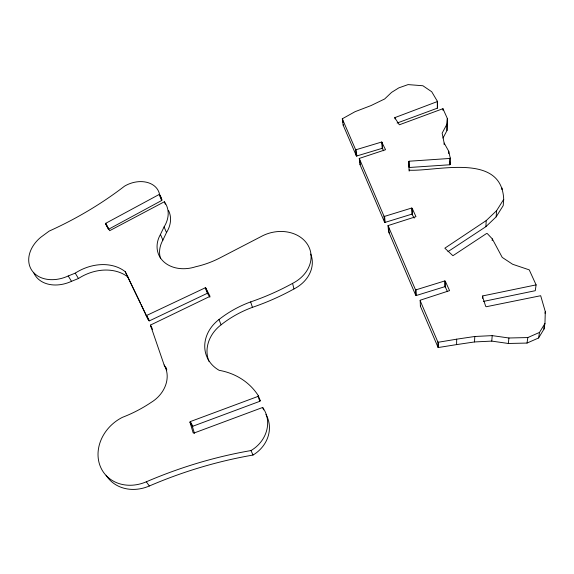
<?xml version="1.0" encoding="UTF-8"?>
<svg xmlns="http://www.w3.org/2000/svg" width="574" height="574" viewBox="0 0 574 574"><rect width="100%" height="100%" fill="white"/><g stroke="black" fill="none" stroke-linecap="round" stroke-linejoin="round"><path stroke-width="0.86" d="M448.724 153.631L448.732 151.249L444.147 143.055L442.138 133.154L446.981 124.099L447.333 118.459L442.949 108.687L399.361 124.795L394.704 117.684L437.496 101.512L431.72 91.747L422.887 85.748L408.064 84.6L398.815 87.872L391.576 92.385L384.666 98.965L371.026 105.573L355.076 111.679L342.291 118.796L343.144 125.11L356.461 156.071L382.219 148.322L383.719 150.761M449.794 158.453L409.119 161.222C408.092 161.387 408.494 168.569 409.449 167.479L449.779 164.774L449.794 158.453L450.238 158.022L448.732 151.249M449.779 164.774L450.217 164.343L450.238 158.022M342.291 118.796L355.693 149.843L381.667 142.029L385.549 149.714L359.259 158.431L383.97 216.147L384.587 216.369L411.644 208.053L412.175 208.29L415.963 216.656L388.017 225.596L415.404 289.554L416.064 289.813L444.742 280.951L445.309 281.224L449.578 290.638L420.175 300.216L420.39 306.215L438.149 347.55L456.603 344.601L456.689 339.177L474.784 336.486L492.205 335.625L508.93 337.993L527.815 337.562L539.495 332.425L544.948 323.471L545.3 311.639L540.679 295.718L486.278 306.731L485.719 306.387L482.418 296.356L482.813 295.904L536.102 284.883L529.242 269.866L512.625 264.262L502.236 257.41L492.298 238.877L487.29 233.561L486.565 233.503L452.915 255.717L444.836 248.183L486.228 220.574L496.589 210.694L503.707 199.372C501.755 152.318 437.488 171.439 409.484 170.213L409.083 169.882M456.603 344.601L474.519 341.946L491.767 341.107L508.327 343.474L527.025 343.065L538.591 337.978L543.994 329.081L544.073 326.563M140.365 302.943L125.254 271.696A42.749 33.443 -28.9 0 0 75.237 273.131L68.227 275.972A32.122 24.008 -28.1 0 1 32.101 270.756A32.122 24.008 -28.1 0 1 40.668 237.349L49.192 231.085A249.475 158.338 -24.3 0 0 124.544 186.155A24.79 18.54 -22.5 0 1 159.522 194.285L105.81 223.272L105.551 223.724L109.677 230.691L164.343 201.768A33.141 25.098 -23.1 0 1 164.085 226.888L160.44 234.443A32.288 25.349 -21 0 0 163.791 261.794A32.288 25.349 -21 0 0 195.712 266.731A77.49 59.273 -19.9 0 0 220.789 257.468L260.998 236.617A34.024 27.71 -15 0 1 307.169 243.921A34.024 27.71 -15 0 1 292.568 283.377A197.155 145.731 -17.9 0 1 250.644 301.91A103.987 92.5 -18.9 0 0 218.981 319.524A36.492 31.19 -21.3 0 0 219.153 370.323A69.375 61.224 -32.6 0 1 258.322 395.694L260.173 400.573L259.871 401.283L192.842 426.231L192.462 426.776L194.442 433.32M258.322 395.694L258.02 396.412L190.324 421.589L189.937 422.134L193.165 432.839L193.718 433.148L262.67 407.468L263.581 409.872M474.519 341.946L474.784 336.486M447.964 251.642L485.877 226.673L486.228 220.574M482.669 298.351L482.813 295.904M442.985 138.047L446.988 130.542L447.333 118.459M492.176 240.592L492.298 238.877M485.877 226.673L496.151 216.857L496.589 210.694M501.985 189.599L502.106 188.035M491.767 341.107L492.205 335.625M503.707 199.372L503.211 205.592L496.151 216.857M508.327 343.474L508.93 337.993M420.39 306.215L420.433 305.834M527.025 343.065L527.815 337.562M536.102 284.883L535.262 290.709L483.344 301.436M538.591 337.978L539.495 332.425M545.027 313.261L545.3 311.639M543.994 329.081L544.948 323.471M414.198 218.149L411.96 214.116L385.147 222.368L384.537 222.145L360.006 164.63L360.3 164.171M160.591 258.652A32.008 25.249 -21 0 1 162.894 240.09L166.496 232.57A32.861 25.012 -23.2 0 0 168.476 210.393M343.144 125.11L343.338 124.716M105.551 223.724L108.414 229.349L161.66 200.505L161.904 200.096L159.522 194.285M397.086 123.058L437.366 108.17L437.51 101.232M165.922 367.396L166.797 369.936L164.135 364.949L150.445 325.092L210.048 296.32L205.765 287.997L205.227 287.818L146.305 315.628L125.254 271.696M146.097 315.449L148.817 320.694L149.434 320.844L207.401 293.264L209.869 297.21M33.888 273.03A31.85 23.921 -28.2 0 0 71.506 281.325L78.451 278.505A42.368 33.299 -29 0 1 128.059 277.127M388.017 225.596L388.548 231.552L415.705 295.223L416.365 295.481L444.771 286.699L445.331 286.971L447.447 291.657M420.132 300.597L437.826 341.925L438.443 342.226L456.689 339.177M164.135 364.949A30.357 25.335 -32 0 1 151.278 402.331A115.245 91.503 -30.2 0 1 122.413 417.341A39.628 33.952 -38.4 0 0 99.976 465.571A39.628 33.952 -38.4 0 0 146.305 481.808L149.348 485.991A827.973 610.205 83.9 0 1 252.998 455.053A32.029 28.779 -28.6 0 0 265.906 414.45M68.227 275.972L71.506 281.325M75.23 273.131L78.451 278.505M190.324 421.589L192.842 426.231M189.937 422.134L192.462 426.776M150.991 326.685L152.541 329.648M150.445 325.092L151.988 328.055M146.714 315.6L149.434 320.844M105.81 223.272L108.665 228.897M141.132 304.557L148.817 320.694M262.67 407.468A32.352 28.973 -28.3 0 1 251.01 450.561L252.998 455.053M160.44 234.443L162.894 240.09M164.085 226.888L166.496 232.57M159.271 194.701L161.66 200.505M164.343 201.768L165.355 204.244M205.765 287.997L207.932 293.443M205.227 287.818L207.401 293.264M218.981 319.524L221.083 324.819A36.155 31.018 -21.4 0 0 208.893 361.297M258.02 396.412L259.871 401.283M250.644 301.91L252.445 307.334A102.976 91.926 -19 0 0 221.083 324.819M292.568 283.377L293.974 288.944A195.54 145.294 -18 0 1 252.445 307.341M449.657 161.811L450.217 164.343M342.484 118.402L343.015 122.348M356.081 149.864L356.849 156.085M355.507 149.671L356.275 155.898M359.876 160.627L360.192 163.289M359.259 158.431L360.006 164.63M383.97 216.147L384.537 222.145M384.587 216.369L385.147 222.368M381.667 142.029L382.219 148.322M388.655 227.096L389.186 233.051M382.162 142.244L382.707 148.53M394.969 117.29L395.077 118.89M416.064 289.813L416.365 295.481M409.119 161.222L409.449 167.479M411.644 208.053L411.96 214.116M415.404 289.554L415.705 295.223M412.175 208.29L412.484 214.36M408.674 161.538L409.169 171.117M437.826 341.925L437.919 347.313M438.443 342.226L438.536 347.614M437.28 101.677L437.366 108.17M442.949 108.687L442.963 110.308M445.309 281.224L445.331 286.971M444.147 143.055L444.154 144.648M444.742 280.951L444.771 286.699M446.981 124.099L446.988 130.542M159.421 194.521A24.582 18.483 -22.6 0 1 161.904 200.089M310.735 254.088A33.723 27.581 -15 0 1 293.974 288.944M259.305 399.253A68.693 60.822 -33 0 1 260.166 400.573M149.348 485.991A39.24 33.73 -38.8 0 1 106.097 475.265M146.305 481.808A843.199 619.798 84 0 1 251.01 450.554"/></g></svg>
